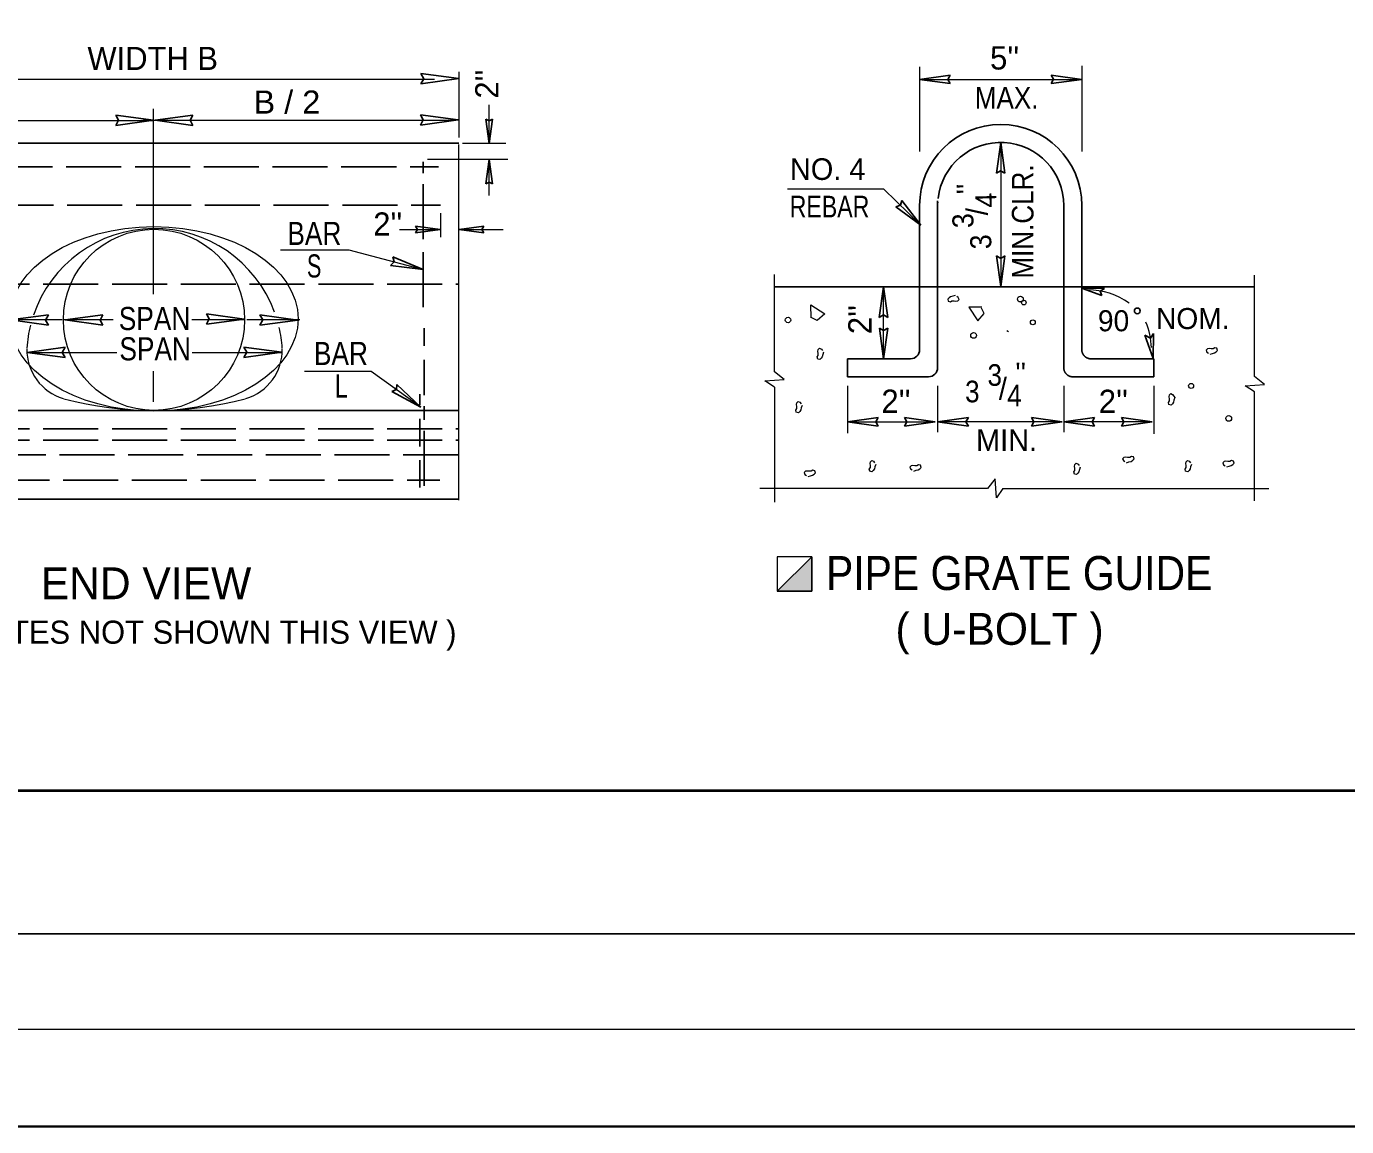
# Model space of a CAD drawing. Extents: x -48 to 619, y -349 to 186.
# Drawn here: x 418.3 to 487.4, y -349.3 to -291.7 of the extents above; entities that cross this region are included whole.
import ezdxf

# ---------------------------------------------------------------- set-up
doc = ezdxf.new("R2010")
doc.units = 0
doc.header["$LTSCALE"] = 0.48
for name, pattern in [('LONG_DASH_SHORT_DASH', [9.9, 6, -1.2, 1.5, -1.2]), ('LONG_DASHED', [7.5, 6, -1.5]), ('MEDIUM_DASHED', [4.5, 3, -1.5])]:
    doc.linetypes.add(name, pattern=pattern)
for name, color, linetype, lineweight in [('1', 7, 'Continuous', 25), ('14', 7, 'Continuous', 35), ('15', 7, 'Continuous', 13), ('4', 7, 'Continuous', 13)]:
    doc.layers.add(name, color=color, linetype=linetype, lineweight=lineweight)

msp = doc.modelspace()

# ---------------------------------------------------------------- hatches: boundary and pattern name
at = {"layer": '1'}
msp.add_hatch(color=256, dxfattribs=at).paths.add_polyline_path([(457.6387, -321.2367), (459.4512, -319.4247), (459.4512, -321.2367)])

# ---------------------------------------------------------------- linework, layer by layer
for p, q in [((440.9623, -294.402), (438.9791, -294.1295)), ((465.0902, -294.442), (466.6968, -294.2213)), ((473.5807, -294.4409), (471.9741, -294.2198)), ((440.9623, -294.402), (438.9791, -294.6748)), ((465.0902, -294.442), (466.6968, -294.6627)), ((473.5807, -294.4409), (471.9741, -294.6612)), ((424.9914, -296.5846), (423.008, -296.3117)), ((425.0671, -296.5846), (427.0512, -296.3117)), ((440.9375, -296.5612), (438.9543, -296.2887)), ((424.9914, -296.5846), (423.008, -296.8569)), ((425.0671, -296.5846), (427.0512, -296.8569)), ((440.9375, -296.5612), (438.9543, -296.834)), ((442.5605, -297.7932), (442.3851, -296.5157)), ((442.5605, -297.7932), (442.7359, -296.5157)), ((408.4142, -297.7872), (440.9742, -297.7872)), ((469.3345, -297.7435), (469.1138, -299.3504)), ((469.3345, -297.7435), (469.555, -299.3504)), ((442.5592, -298.6341), (442.3837, -299.9115)), ((442.5592, -298.6341), (442.7347, -299.9115)), ((465.1564, -302.0672), (463.8495, -301.1058)), ((465.1564, -302.0672), (464.1573, -300.7892)), ((439.9849, -302.3023), (438.7074, -302.127)), ((439.9849, -302.3023), (438.7074, -302.4779)), ((440.9944, -302.3036), (442.2719, -302.1282)), ((440.9944, -302.3036), (442.2719, -302.4791)), ((439.0977, -304.3948), (437.512, -303.7305)), ((469.336, -305.2912), (469.1156, -303.6845)), ((469.336, -305.2912), (469.5567, -303.6845)), ((439.0977, -304.3948), (437.3916, -304.1827)), ((463.2021, -305.2916), (462.9812, -306.8985)), ((463.2021, -305.2916), (463.4223, -306.8985)), ((417.5032, -307.034), (419.4862, -306.7612)), ((420.3573, -307.034), (422.3404, -306.7612)), ((429.7374, -306.9842), (427.7547, -306.7118)), ((432.5377, -307.0382), (430.5548, -306.7658)), ((417.5032, -307.034), (419.4862, -307.3065)), ((420.3573, -307.034), (422.3404, -307.3065)), ((429.7374, -306.9842), (427.7547, -307.2571)), ((432.5377, -307.0382), (430.5548, -307.3111)), ((463.2032, -309.0649), (462.983, -307.4583)), ((463.2032, -309.0649), (463.4238, -307.4583)), ((418.3762, -308.7301), (420.3603, -308.4575)), ((418.3762, -308.7301), (420.3603, -309.0028)), ((431.7012, -308.7283), (429.7183, -308.4557)), ((431.7012, -308.7283), (429.7183, -309.0007)), ((438.9766, -311.5912), (437.4572, -310.7867)), ((438.9766, -311.5912), (437.7306, -310.4066)), ((408.4172, -311.7689), (440.9772, -311.7689)), ((461.316, -312.3686), (462.9228, -312.1477)), ((465.9102, -312.3672), (464.3033, -312.1461)), ((466.0336, -312.3686), (467.6405, -312.1477)), ((472.5453, -312.3672), (470.9385, -312.1461)), ((472.638, -312.3686), (474.2449, -312.1477)), ((477.2599, -312.3672), (475.6538, -312.1461)), ((461.316, -312.3686), (462.9228, -312.589)), ((465.9102, -312.3672), (464.3033, -312.5878)), ((466.0336, -312.3686), (467.6405, -312.589)), ((472.5453, -312.3672), (470.9385, -312.5878)), ((472.638, -312.3686), (474.2449, -312.589)), ((477.2599, -312.3672), (475.6538, -312.5878)), ((408.4142, -316.4161), (440.9742, -316.4161)), ((269.3605, -339.1593), (614.3895, -339.1593))]:
    msp.add_line(p, q, dxfattribs=at)
at = {"layer": '1', "lineweight": 13}
for p, q in [((440.9788, -297.4835), (440.9788, -294.0548)), ((408.4595, -294.4276), (439.6896, -294.4276)), ((442.5598, -297.7933), (442.5598, -295.7792)), ((424.9914, -305.6923), (424.9914, -295.991)), ((408.6282, -296.5857), (424.9914, -296.5857)), ((440.789, -296.5857), (424.4251, -296.5857)), ((440.9742, -316.4694), (440.9742, -297.8415)), ((443.4265, -297.7933), (441.1573, -297.7933)), ((443.5277, -298.6338), (439.3352, -298.6338)), ((442.5598, -300.52), (442.5598, -298.6338)), ((440.0327, -302.7003), (440.0327, -301.4358)), ((437.866, -302.3031), (439.9851, -302.3031)), ((440.9942, -302.3031), (443.2983, -302.3031)), ((457.486, -309.7462), (457.486, -304.6538)), ((482.6187, -310.0007), (482.6187, -304.6876)), ((420.2119, -307.0332), (417.8702, -307.0332)), ((422.8687, -307.0332), (420.2673, -307.0332)), ((429.7392, -307.0332), (426.9985, -307.0332)), ((432.6512, -307.0332), (429.8662, -307.0332)), ((418.376, -308.729), (423.0735, -308.729)), ((427.0147, -308.729), (431.7018, -308.729)), ((424.9914, -311.3157), (424.9914, -309.7167)), ((457.486, -310.5488), (457.486, -316.5629)), ((482.6187, -316.4952), (482.6187, -310.8033)), ((468.6434, -315.8627), (456.7198, -315.8627)), ((469.4461, -315.8627), (483.3697, -315.8627)), ((254.3589, -344.1601), (614.3895, -344.1601))]:
    msp.add_line(p, q, dxfattribs=at)
at = {"layer": '1', "linetype": 'LONG_DASHED'}
for p, q in [((409.6187, -299.0107), (439.9037, -299.0107)), ((409.6717, -301.0313), (440.0105, -301.0313)), ((408.4172, -305.1689), (440.9772, -305.1689)), ((408.4142, -312.7355), (440.9742, -312.7355)), ((408.4142, -313.3314), (440.9742, -313.3314)), ((412.8637, -314.0881), (440.9742, -314.0881)), ((409.4579, -315.4161), (439.9701, -315.4161))]:
    msp.add_line(p, q, dxfattribs=at)
at = {"layer": '1', "linetype": 'LONG_DASH_SHORT_DASH'}
for p, q in [((439.0971, -302.7977), (439.0971, -298.76)), ((439.0971, -306.3632), (439.0971, -303.3028)), ((439.1503, -308.3942), (439.1503, -307.4578)), ((439.1503, -315.7171), (439.1503, -309.122))]:
    msp.add_line(p, q, dxfattribs=at)
at = {"layer": '1', "linetype": 'MEDIUM_DASHED'}
msp.add_line((438.9349, -315.8118), (438.9349, -310.9158), dxfattribs=at)
at = {"layer": '1', "lineweight": 40}
msp.add_line((284.3612, -331.659), (609.3887, -331.659), dxfattribs=at)
at = {"layer": '1', "lineweight": 35}
msp.add_lwpolyline([(619.4594, -79.8166), (248.8931, -79.8166), (248.8931, -349.2563), (619.4594, -349.2563)], close=True, dxfattribs=at)
at = {"layer": '1'}
for points in [[(438.9791, -294.1295), (439.132, -294.4053), (438.9791, -294.6748)], [(466.6968, -294.2213), (466.5724, -294.4443), (466.6968, -294.6627)], [(471.9741, -294.6612), (472.0986, -294.438), (471.9741, -294.2198)], [(423.008, -296.8569), (423.161, -296.5819), (423.008, -296.3117)], [(427.0512, -296.8569), (426.8972, -296.5819), (427.0512, -296.3117)], [(438.9543, -296.2887), (439.1072, -296.5646), (438.9543, -296.834)], [(442.3851, -296.5157), (442.5624, -296.6144), (442.7359, -296.5157)], [(469.555, -299.3504), (469.3323, -299.2265), (469.1138, -299.3504)], [(442.7347, -299.9115), (442.5573, -299.8128), (442.3837, -299.9115)], [(463.8495, -301.1058), (464.0943, -301.0327), (464.1573, -300.7892)], [(438.7074, -302.4779), (438.8062, -302.3006), (438.7074, -302.127)], [(442.2719, -302.1282), (442.1732, -302.3055), (442.2719, -302.4791)], [(437.3916, -304.1827), (437.5797, -303.9881), (437.512, -303.7305)], [(469.1156, -303.6845), (469.3388, -303.8084), (469.5567, -303.6845)], [(419.4862, -306.7612), (419.3333, -307.0375), (419.4862, -307.3065)], [(422.3404, -306.7612), (422.1875, -307.0375), (422.3404, -307.3065)], [(427.7547, -307.2571), (427.9073, -306.9817), (427.7547, -306.7118)], [(430.5548, -307.3111), (430.7076, -307.0356), (430.5548, -306.7658)], [(463.4223, -306.8985), (463.1996, -306.7743), (462.9812, -306.8985)], [(462.983, -307.4583), (463.2061, -307.5826), (463.4238, -307.4583)], [(420.3603, -308.4575), (420.2066, -308.7336), (420.3603, -309.0028)], [(429.7183, -309.0007), (429.8712, -308.7258), (429.7183, -308.4557)], [(437.4572, -310.7867), (437.7022, -310.6717), (437.7306, -310.4066)], [(462.9228, -312.1477), (462.7987, -312.3708), (462.9228, -312.589)], [(464.3033, -312.5878), (464.4278, -312.3647), (464.3033, -312.1461)], [(467.6405, -312.1477), (467.5161, -312.3708), (467.6405, -312.589)], [(470.9385, -312.5878), (471.063, -312.3647), (470.9385, -312.1461)], [(474.2449, -312.1477), (474.1205, -312.3708), (474.2449, -312.589)], [(475.6538, -312.5878), (475.7781, -312.3647), (475.6538, -312.1461)]]:
    msp.add_lwpolyline(points, dxfattribs=at)
at = {"layer": '1', "lineweight": 13}
for points in [[(466.9492, -305.7526), (466.8244, -305.794), (466.7132, -305.8223), (466.6302, -305.8775), (466.5608, -305.9465), (466.5888, -306.0574), (466.6997, -306.0857), (466.7829, -306.0299), (466.8936, -306.0299), (466.991, -306.0438), (467.088, -306.0299), (467.1572, -305.9608), (467.1159, -305.8633), (467.0325, -305.8079)], [(459.4137, -306.9296), (459.4, -306.2498), (460.1217, -306.7218), (459.733, -307.055), (459.4555, -306.9157)], [(468.3461, -306.3717), (467.6662, -306.3587), (468.1381, -307.0802), (468.4707, -306.691), (468.3321, -306.4137)], [(469.6625, -307.587), (469.7444, -307.6357), (469.7479, -307.6356)], [(460.0589, -308.7205), (460.0172, -308.8452), (459.9895, -308.9562), (459.9342, -309.0397), (459.8642, -309.1091), (459.7538, -309.0812), (459.7259, -308.9703), (459.7809, -308.8869), (459.7809, -308.7761), (459.7672, -308.6786), (459.7809, -308.5817), (459.8503, -308.5127), (459.9475, -308.5542), (460.0037, -308.637)], [(480.2929, -308.8226), (480.4179, -308.7813), (480.5288, -308.7533), (480.6119, -308.6982), (480.6812, -308.6286), (480.6536, -308.5176), (480.5426, -308.4898), (480.4592, -308.5453), (480.3487, -308.5453), (480.2512, -308.5315), (480.1544, -308.5453), (480.0848, -308.6148), (480.1261, -308.7121), (480.2094, -308.7672)], [(457.486, -310.5488), (456.9955, -310.2213), (458.0063, -310.1541), (457.486, -309.7462)], [(482.6187, -310.8033), (482.1282, -310.4758), (483.1391, -310.4085), (482.6187, -310.0007)], [(478.4456, -311.099), (478.4039, -311.2238), (478.3762, -311.3346), (478.3207, -311.4183), (478.2509, -311.4876), (478.1406, -311.4597), (478.1127, -311.3487), (478.1676, -311.2654), (478.1676, -311.1547), (478.1538, -311.0572), (478.1676, -310.9602), (478.237, -310.8913), (478.3342, -310.9327), (478.3904, -311.0154)], [(458.9379, -311.5028), (458.8963, -311.6276), (458.8685, -311.7385), (458.813, -311.822), (458.7432, -311.8914), (458.6328, -311.8635), (458.6049, -311.7527), (458.6599, -311.6692), (458.6599, -311.5584), (458.6462, -311.4609), (458.6599, -311.364), (458.7293, -311.2951), (458.8264, -311.3365), (458.8827, -311.4192)], [(478.3938, -311.0171), (478.442, -311.099), (478.4418, -311.1029)], [(462.7907, -314.5964), (462.7489, -314.7212), (462.7212, -314.8321), (462.6658, -314.9157), (462.596, -314.985), (462.4856, -314.9571), (462.4576, -314.8462), (462.5127, -314.7629), (462.5127, -314.6521), (462.4989, -314.5546), (462.5127, -314.4577), (462.582, -314.3887), (462.6791, -314.4302), (462.7353, -314.5128)], [(475.9243, -314.5058), (476.0494, -314.4646), (476.1602, -314.4368), (476.2432, -314.3813), (476.3125, -314.3118), (476.2848, -314.201), (476.1737, -314.1731), (476.0907, -314.2287), (475.9802, -314.2287), (475.8827, -314.2147), (475.7856, -314.2287), (475.7162, -314.2982), (475.7574, -314.3953), (475.8408, -314.4506)], [(479.3193, -314.5964), (479.2776, -314.7212), (479.2499, -314.8321), (479.1945, -314.9157), (479.1246, -314.985), (479.0143, -314.9571), (478.9863, -314.8462), (479.0413, -314.7629), (479.0413, -314.6521), (479.0276, -314.5546), (479.0413, -314.4577), (479.1107, -314.3887), (479.208, -314.4302), (479.2641, -314.5128)], [(481.1671, -314.7243), (481.2921, -314.6831), (481.4029, -314.6552), (481.4861, -314.5999), (481.5552, -314.5303), (481.5277, -314.4193), (481.4167, -314.3917), (481.3333, -314.447), (481.2228, -314.447), (481.1254, -314.4332), (481.0284, -314.447), (480.9588, -314.5166), (481.0001, -314.6137), (481.0835, -314.6689)], [(459.2498, -315.2344), (459.3748, -315.1932), (459.4857, -315.1653), (459.5688, -315.11), (459.638, -315.0404), (459.6105, -314.9294), (459.4994, -314.9017), (459.4161, -314.9571), (459.3057, -314.9571), (459.2081, -314.9433), (459.1112, -314.9571), (459.0417, -315.0267), (459.0829, -315.1238), (459.1664, -315.1791)], [(464.7838, -314.9429), (464.9088, -314.9017), (465.0197, -314.874), (465.1028, -314.8185), (465.172, -314.7489), (465.1445, -314.6381), (465.0335, -314.6102), (464.9501, -314.6658), (464.8397, -314.6658), (464.7422, -314.6518), (464.6452, -314.6658), (464.5757, -314.7354), (464.6169, -314.8325), (464.7004, -314.8876)], [(473.4942, -314.742), (473.4527, -314.8669), (473.4248, -314.9777), (473.3693, -315.0615), (473.2995, -315.1309), (473.1892, -315.103), (473.1612, -314.9922), (473.2164, -314.9085), (473.2164, -314.7978), (473.2025, -314.7002), (473.2164, -314.6033), (473.2858, -314.5346), (473.3828, -314.576), (473.439, -314.6587)], [(469.4461, -315.8627), (469.1185, -316.3532), (469.0512, -315.3423), (468.6434, -315.8627)]]:
    msp.add_lwpolyline(points, dxfattribs=at)
at = {"layer": '1', "linetype": 'LONG_DASHED', "lineweight": 13}
msp.add_lwpolyline([(457.6387, -321.2367), (459.4512, -319.4247), (459.4512, -321.2367)], close=True, dxfattribs=at)
at = {"layer": '1', "lineweight": 13}
msp.add_lwpolyline([(457.6387, -321.2367), (459.4512, -321.2367), (459.4512, -319.4247), (457.6387, -319.4247)], close=True, dxfattribs=at)
for centre, radius in [((425.0097, -307.0266), 4.7424), ((470.3634, -305.9429), 0.1504), ((470.5466, -306.1239), 0.1212), ((458.2007, -307.0368), 0.1453), ((471.0167, -307.1593), 0.1298), ((467.9158, -307.842), 0.1504), ((479.302, -310.4872), 0.1298), ((481.2699, -312.1853), 0.1504)]:
    msp.add_circle(centre, radius, dxfattribs=at)
for centre, radius, start, end in [((421.0412, -308.5827), 2.6856, 179.17254, 253.13389), ((429.043, -308.5826), 2.6856, 286.86611, 0.85215), ((425.0419, -292.9008), 18.8681, 255.4194, 284.58189)]:
    msp.add_arc(centre, radius, start, end, dxfattribs=at)
msp.add_ellipse((425.0093, -306.9759), major_axis=(7.5462, 0), ratio=0.640369, dxfattribs=at)
for start_param, end_param in [(0.3536846, 2.8142971), (2.8940951, 3.0764327), (0.0653141, 0.2271113)]:
    msp.add_ellipse((425.0421, -308.9401), major_axis=(6.6989, 0), ratio=0.999132, start_param=start_param, end_param=end_param, dxfattribs=at)
at = {"layer": '15'}
for p, q in [((465.0897, -293.7825), (465.0897, -298.2151)), ((473.5813, -293.7267), (473.5813, -298.2151)), ((465.0897, -294.4412), (473.5813, -294.4412)), ((469.3356, -297.7433), (469.3356, -305.2914)), ((463.2027, -309.0653), (463.2027, -305.2914)), ((461.3158, -310.4806), (461.3158, -312.9551)), ((466.0334, -310.4806), (466.0334, -312.9101)), ((472.6378, -310.4806), (472.6378, -312.9101)), ((477.3553, -310.4806), (477.3553, -312.9999)), ((461.3158, -312.3676), (465.9104, -312.3676)), ((472.5459, -312.3676), (466.0334, -312.3676)), ((477.2612, -312.3676), (472.6378, -312.3676))]:
    msp.add_line(p, q, dxfattribs=at)
at = {"layer": '15', "lineweight": 25}
for p, q in [((465.0897, -301.0457), (465.0897, -308.5936)), ((466.0334, -300.8012), (466.0334, -309.5371)), ((472.6378, -301.0457), (472.6378, -309.5371)), ((473.5813, -301.0457), (473.5813, -308.5936)), ((457.486, -305.2914), (482.6068, -305.2914)), ((473.6115, -305.3943), (474.7662, -305.3714)), ((473.6115, -305.3943), (474.6256, -305.7465)), ((477.32, -309.0447), (476.8788, -307.8251)), ((477.32, -309.0333), (477.3333, -307.7448)), ((461.3158, -309.0653), (464.6182, -309.0653)), ((461.3158, -309.0653), (461.3158, -310.0088)), ((474.053, -309.0653), (477.3553, -309.0653)), ((477.3553, -309.0653), (477.3553, -310.0088)), ((461.3158, -310.0088), (465.5614, -310.0088)), ((473.1095, -310.0088), (477.3553, -310.0088))]:
    msp.add_line(p, q, dxfattribs=at)
at = {"layer": '15'}
msp.add_lwpolyline([(465.1562, -302.0676), (463.2122, -300.1806), (458.1803, -300.1806)], dxfattribs=at)
at = {"layer": '15', "lineweight": 25}
for points in [[(474.6293, -305.7454), (474.5349, -305.5296), (474.7644, -305.3812)], [(476.8788, -307.8251), (477.1785, -307.9835), (477.3333, -307.7448)], [(474.053, -309.0653), (474.0411, -309.0649), (474.0297, -309.0647), (474.0184, -309.0643), (474.0066, -309.0628), (473.9951, -309.0618), (473.9836, -309.0602), (473.9722, -309.0581), (473.9605, -309.0562), (473.9497, -309.0537), (473.9384, -309.0513), (473.9272, -309.0482), (473.9159, -309.0449), (473.9049, -309.0416), (473.8942, -309.038), (473.8832, -309.0337), (473.8723, -309.0291), (473.8616, -309.0249), (473.8515, -309.0201), (473.8409, -309.0147), (473.8305, -309.0097), (473.8204, -309.0043), (473.8102, -308.9978), (473.8005, -308.9924), (473.7908, -308.986), (473.7811, -308.9791), (473.7719, -308.9726), (473.7625, -308.9653), (473.7532, -308.9581), (473.7448, -308.9505), (473.7358, -308.9428), (473.728, -308.9351), (473.719, -308.927), (473.7113, -308.9188), (473.7031, -308.9105), (473.6954, -308.9017), (473.6884, -308.8926), (473.6812, -308.8838), (473.6739, -308.8744), (473.6669, -308.8651), (473.6608, -308.8558), (473.6547, -308.8457), (473.6479, -308.8362), (473.6426, -308.8262), (473.6369, -308.8163), (473.6314, -308.8057), (473.6265, -308.7953), (473.6215, -308.7846), (473.6167, -308.774), (473.6131, -308.763), (473.6087, -308.7526), (473.605, -308.7416), (473.6015, -308.7305), (473.598, -308.7194), (473.5952, -308.7082), (473.5927, -308.6972), (473.59, -308.6857), (473.5879, -308.6742), (473.586, -308.663), (473.5846, -308.6512), (473.5834, -308.64), (473.5821, -308.6282), (473.5813, -308.5936)], [(473.1095, -310.0088), (473.0977, -310.0087), (473.086, -310.0083), (473.0749, -310.0077), (473.0632, -310.0063), (473.0516, -310.0055), (473.0402, -310.0036), (473.0289, -310.0018), (473.0171, -309.9997), (473.0059, -309.9973), (472.9949, -309.9948), (472.9837, -309.9916), (472.9727, -309.9886), (472.9616, -309.9851), (472.9507, -309.9817), (472.9398, -309.9774), (472.9291, -309.9726), (472.9183, -309.9682), (472.9078, -309.9634), (472.8977, -309.9584), (472.887, -309.9532), (472.877, -309.9478), (472.8667, -309.9415), (472.8567, -309.9357), (472.8474, -309.9297), (472.8376, -309.9225), (472.8282, -309.9159), (472.8191, -309.9087), (472.8097, -309.9017), (472.8013, -309.894), (472.7926, -309.8865), (472.7845, -309.8786), (472.7757, -309.8705), (472.7677, -309.8625), (472.7598, -309.854), (472.752, -309.8452), (472.7451, -309.8361), (472.7376, -309.8273), (472.7305, -309.8179), (472.7234, -309.8087), (472.7173, -309.799), (472.7109, -309.7894), (472.7045, -309.7796), (472.699, -309.7698), (472.6934, -309.7597), (472.6877, -309.7492), (472.6827, -309.7386), (472.6782, -309.7282), (472.6734, -309.7177), (472.6697, -309.7067), (472.6653, -309.6961), (472.6615, -309.6852), (472.6582, -309.6742), (472.6544, -309.6629), (472.652, -309.6517), (472.6495, -309.6404), (472.6465, -309.6293), (472.6444, -309.6177), (472.6427, -309.6064), (472.6411, -309.5948), (472.6396, -309.5838), (472.6388, -309.5716), (472.6378, -309.5371)]]:
    msp.add_lwpolyline(points, dxfattribs=at)
msp.add_circle((476.4854, -306.5604), 0.1506, dxfattribs=at)
for centre, radius, start, end in [((469.3355, -301.0457), 4.2457, 0, 179.99996), ((469.3355, -301.0457), 3.3022, 0, 173.49737), ((469.3355, -301.0457), 3.3022, 176.98907, 179.99996), ((464.618, -308.5937), 0.4718, 270, 359.99998), ((465.5615, -309.5372), 0.4718, 270, 359.99998)]:
    msp.add_arc(centre, radius, start, end, dxfattribs=at)
at = {"layer": '15'}
for centre, start, end in [((473.9014, -309.1823), 54.50185, 90), ((473.505, -308.5973), 1.77147, 22.9321)]:
    msp.add_arc(centre, 3.7236, start, end, dxfattribs=at)
at = {"layer": '4'}
for points in [[(431.6423, -303.3617), (435.2138, -303.3617), (439.0979, -304.3957)], [(438.9764, -311.592), (436.3832, -309.7269), (432.8927, -309.7269)]]:
    msp.add_lwpolyline(points, dxfattribs=at)

# ---------------------------------------------------------------- texts
at = {"layer": '1'}
for s, p in [('WIDTH B', (421.5291, -293.9494)), ("2''", (436.4914, -302.6143)), ('( PIPE GRATES NOT SHOWN THIS VIEW )', (408.8451, -323.981))]:
    msp.add_text(s, height=1.21, dxfattribs=at).set_placement(p)
msp.add_text("2''", height=1.21, rotation=90, dxfattribs=at).set_placement((443.0391, -295.4469))
for s, width, p in [(' B / 2', 1.05, (429.7513, -296.2335)), ('BAR', 0.85, (431.9942, -303.1094)), ('S', 0.7, (433.0182, -304.8122)), ('SPAN', 0.85, (423.1703, -307.5636)), ('SPAN', 0.85, (423.2018, -309.1503)), ('BAR', 0.85, (433.383, -309.3935)), ('L', 0.75, (434.4769, -311.0963))]:
    msp.add_text(s, height=1.21, dxfattribs=dict(at, width=width)).set_placement(p)
at = {"layer": '14', "width": 0.9}
msp.add_text('PIPE GRATE GUIDE', height=1.779, dxfattribs=at).set_placement((460.1898, -321.1706))
at = {"layer": '14'}
for s, p in [('END VIEW', (419.0828, -321.6504)), ('( U-BOLT )', (463.8268, -324.0375))]:
    msp.add_text(s, height=1.667, dxfattribs=at).set_placement(p)
at = {"layer": '15'}
for s, height, p in [("5''", 1.219, (468.7751, -293.9256)), ('NO. 4', 1.132, (458.3005, -299.7041)), ('90', 1.101, (474.4232, -307.6263)), ('NOM.', 1.101, (477.4671, -307.5105)), ("''", 1.101, (470.0983, -310.3699)), ('/', 1.132, (469.2372, -311.199)), ("2''", 1.219, (463.0879, -311.8992)), ("2''", 1.219, (474.467, -311.9049)), ('MIN.', 1.132, (468.045, -313.8974))]:
    msp.add_text(s, height=height, dxfattribs=at).set_placement(p)
for s, width, p in [('MAX.', 0.9, (467.9789, -295.9733)), ('REBAR', 0.8, (458.2871, -301.6646)), ('3', 0.9, (468.6426, -310.4824)), ('3', 0.9, (467.4709, -311.3449)), ('4', 0.9, (469.6761, -311.5592))]:
    msp.add_text(s, height=1.132, dxfattribs=dict(at, width=width)).set_placement(p)
for s, height, rotation, width, p in [('MIN.CLR.', 1.132, 90, 0.9, (471.0505, -304.8697)), ('4', 1.101, 91.555, 0.95, (469.1195, -301.1422)), ('3', 1.101, 91.555, 0.95, (467.9172, -302.2133)), ('3', 1.101, 91.555, 0.95, (468.851, -303.3186))]:
    msp.add_text(s, height=height, rotation=rotation, dxfattribs=dict(at, width=width)).set_placement(p)
for s, height, rotation, p in [("''", 1.101, 90, (468.1287, -300.4633)), ('/', 1.101, 91.555, (468.6573, -301.5562)), ("2''", 1.219, 90, (462.5725, -307.7793))]:
    msp.add_text(s, height=height, rotation=rotation, dxfattribs=at).set_placement(p)

doc.saveas('drawing.dxf')
